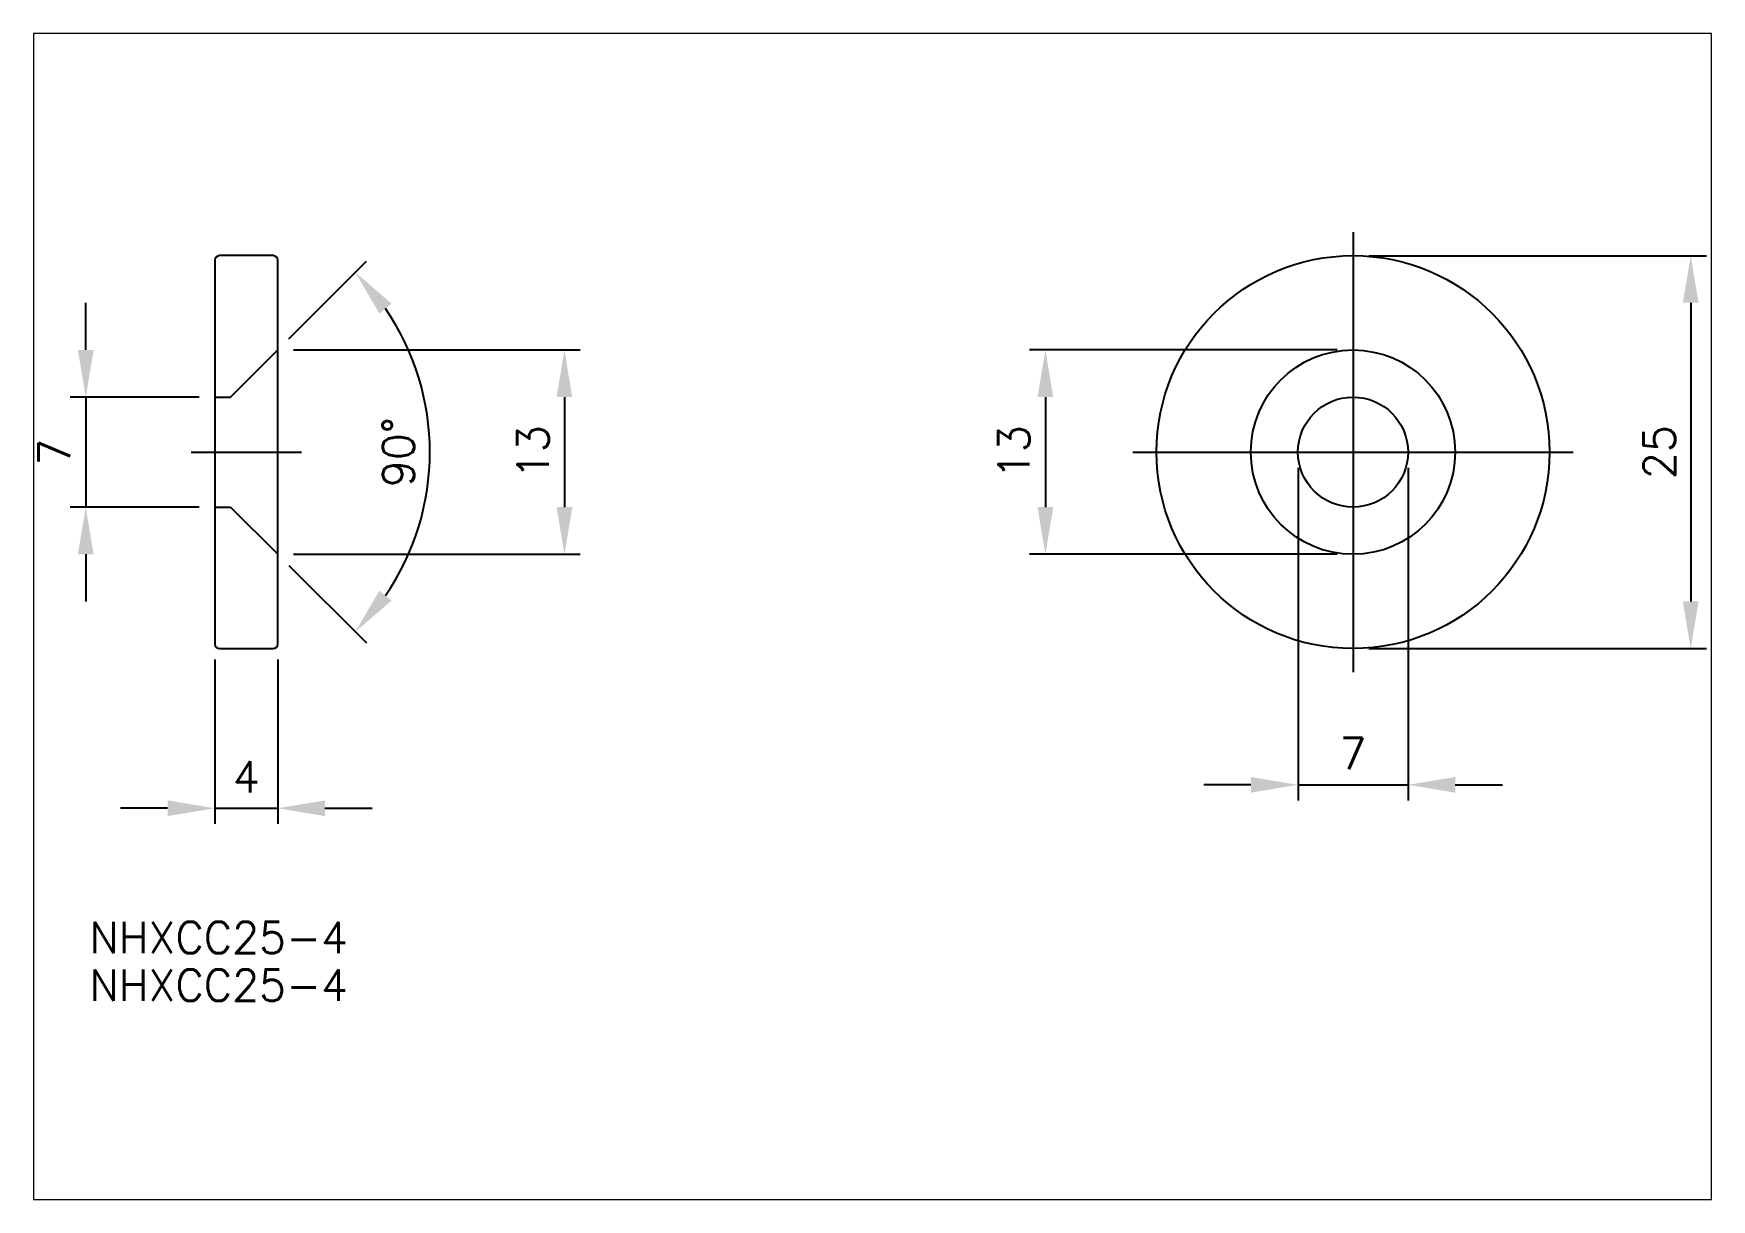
# Paper-space layout 'レイアウト1' of a CAD drawing. Extents: x 1.12 to 10.1, y 0.78 to 7.02.
# The model-space entities are those that its viewports show. They can reach past a viewport. Long polylines and large blocks are cut down to what shows.
import ezdxf

# ---------------------------------------------------------------- set-up
doc = ezdxf.new("R2010")
doc.units = 0
doc.header["$MEASUREMENT"] = 0
doc.header["$PDMODE"] = 64
doc.linetypes.add('CENTER', pattern=[17.5, 13, -1.5, 1.5, -1.5])
doc.linetypes.add('DASHED', pattern=[3.5, 2, -1.5])
doc.layers.get('0').update_dxf_attribs({"linetype": 'CONTINUOUS'})
doc.layers.get('DEFPOINTS').update_dxf_attribs({"linetype": 'CONTINUOUS'})
doc.layers.add('CENTER', color=1, linetype='CENTER')
doc.styles.get("Standard").update_dxf_attribs({"font": 'txt.shx', "bigfont": '@extfont2.shx'})
doc.dimstyles.new('MISUMI', dxfattribs={"dimtxt": 3.2, "dimasz": 3, "dimexe": 1, "dimexo": 1, "dimgap": 1, "dimtad": 1, "dimdsep": 46, "dimtxsty": 'STANDARD', "dimcen": 0, "dimadec": 0, "dimazin": 0, "dimtfac": 0.6, "dimtix": 1, "dimtmove": 2, "dimatfit": 3, "dimfxl": 1, "dimtvp": 1, "dimtolj": 1, "dimarcsym": 0})

# ---------------------------------------------------------------- blocks, each defined once
blk = doc.blocks.new('*D109')
at = {"color": 0, "linetype": 'Continuous', "lineweight": -2}
for p, q in [((124.33, 244.56), (145.81, 244.56)), ((144.81, 241.56), (144.81, 222.56)), ((124.33, 219.56), (145.81, 219.56))]:
    blk.add_line(p, q, dxfattribs=at)
at = {"color": 0, "linetype": 'Continuous'}
for points in [[(144.31, 241.56), (145.31, 241.56), (144.81, 244.56)], [(144.31, 222.56), (145.31, 222.56), (144.81, 219.56)]]:
    blk.add_solid(points, dxfattribs=at)
at = {"layer": 'DEFPOINTS', "color": 0, "linetype": 'Continuous'}
for p in [(123.33, 244.56), (123.33, 219.56), (144.81, 219.56)]:
    blk.add_point(p, dxfattribs=at)
at = {"color": 0, "linetype": 'Continuous', "insert": (142.81, 232.06), "char_height": 2, "attachment_point": 5, "rotation": 90}
blk.add_mtext('\\A1;25', dxfattribs=at)
blk = doc.blocks.new('*D108')
at = {"color": 0, "linetype": 'Continuous', "lineweight": -2}
for p, q in [((119.83, 231.06), (119.83, 209.89)), ((126.83, 231.06), (126.83, 209.89)), ((116.83, 210.89), (113.83, 210.89)), ((119.83, 210.89), (126.83, 210.89)), ((129.83, 210.89), (132.83, 210.89))]:
    blk.add_line(p, q, dxfattribs=at)
at = {"color": 0, "linetype": 'Continuous'}
for points in [[(116.83, 211.39), (116.83, 210.39), (119.83, 210.89)], [(129.83, 211.39), (129.83, 210.39), (126.83, 210.89)]]:
    blk.add_solid(points, dxfattribs=at)
at = {"layer": 'DEFPOINTS', "color": 0, "linetype": 'Continuous'}
for p in [(119.83, 232.06), (126.83, 232.06), (126.83, 210.89)]:
    blk.add_point(p, dxfattribs=at)
at = {"color": 0, "linetype": 'Continuous', "insert": (123.33, 212.89), "char_height": 2, "attachment_point": 5}
blk.add_mtext('\\A1;7', dxfattribs=at)
blk = doc.blocks.new('*D107')
at = {"color": 0, "linetype": 'Continuous', "lineweight": -2}
for p, q in [((122.33, 238.56), (102.76, 238.56)), ((103.76, 235.56), (103.76, 228.56)), ((122.33, 225.56), (102.76, 225.56))]:
    blk.add_line(p, q, dxfattribs=at)
at = {"color": 0, "linetype": 'Continuous'}
for points in [[(103.26, 235.56), (104.26, 235.56), (103.76, 238.56)], [(103.26, 228.56), (104.26, 228.56), (103.76, 225.56)]]:
    blk.add_solid(points, dxfattribs=at)
at = {"layer": 'DEFPOINTS', "color": 0, "linetype": 'Continuous'}
for p in [(123.33, 238.56), (103.76, 225.56), (123.33, 225.56)]:
    blk.add_point(p, dxfattribs=at)
at = {"color": 0, "linetype": 'Continuous', "insert": (101.76, 232.06), "char_height": 2, "attachment_point": 5, "rotation": 90}
blk.add_mtext('\\A1;13', dxfattribs=at)
blk = doc.blocks.new('*D106')
at = {"color": 0, "linetype": 'Continuous', "lineweight": -2}
for p, q in [((42.72, 238.56), (42.72, 241.56)), ((49.93, 235.56), (41.72, 235.56)), ((42.72, 235.56), (42.72, 228.56)), ((49.93, 228.56), (41.72, 228.56)), ((42.72, 225.56), (42.72, 222.56))]:
    blk.add_line(p, q, dxfattribs=at)
at = {"color": 0, "linetype": 'Continuous'}
for points in [[(42.22, 238.56), (43.22, 238.56), (42.72, 235.56)], [(42.22, 225.56), (43.22, 225.56), (42.72, 228.56)]]:
    blk.add_solid(points, dxfattribs=at)
at = {"layer": 'DEFPOINTS', "color": 0, "linetype": 'Continuous'}
for p in [(50.93, 235.56), (42.72, 228.56), (50.93, 228.56)]:
    blk.add_point(p, dxfattribs=at)
at = {"color": 0, "linetype": 'Continuous', "insert": (40.72, 232.06), "char_height": 2, "attachment_point": 5, "rotation": 90}
blk.add_mtext('\\A1;7', dxfattribs=at)
blk = doc.blocks.new('*D105')
at = {"color": 0, "linetype": 'Continuous', "lineweight": -2}
for p, q in [((55.93, 238.56), (74.17, 238.56)), ((73.17, 235.56), (73.17, 228.56)), ((55.93, 225.56), (74.17, 225.56))]:
    blk.add_line(p, q, dxfattribs=at)
at = {"color": 0, "linetype": 'Continuous'}
for points in [[(72.67, 235.56), (73.67, 235.56), (73.17, 238.56)], [(72.67, 228.56), (73.67, 228.56), (73.17, 225.56)]]:
    blk.add_solid(points, dxfattribs=at)
at = {"layer": 'DEFPOINTS', "color": 0, "linetype": 'Continuous'}
for p in [(54.93, 238.56), (54.93, 225.56), (73.17, 225.56)]:
    blk.add_point(p, dxfattribs=at)
at = {"color": 0, "linetype": 'Continuous', "insert": (71.17, 232.06), "char_height": 2, "attachment_point": 5, "rotation": 90}
blk.add_mtext('\\A1;13', dxfattribs=at)
blk = doc.blocks.new('*D110')
at = {"color": 0, "linetype": 'Continuous', "lineweight": -2}
for p, q in [((50.93, 218.86), (50.93, 208.4)), ((54.93, 218.86), (54.93, 208.4)), ((47.93, 209.4), (44.93, 209.4)), ((50.93, 209.4), (54.93, 209.4)), ((57.93, 209.4), (60.93, 209.4))]:
    blk.add_line(p, q, dxfattribs=at)
at = {"color": 0, "linetype": 'Continuous'}
for points in [[(47.93, 209.9), (47.93, 208.9), (50.93, 209.4)], [(57.93, 209.9), (57.93, 208.9), (54.93, 209.4)]]:
    blk.add_solid(points, dxfattribs=at)
at = {"layer": 'DEFPOINTS', "color": 0, "linetype": 'Continuous'}
for p in [(50.93, 219.86), (54.93, 219.86), (54.93, 209.4)]:
    blk.add_point(p, dxfattribs=at)
at = {"color": 0, "linetype": 'Continuous', "insert": (52.93, 211.4), "char_height": 2, "attachment_point": 5}
blk.add_mtext('\\A1;4', dxfattribs=at)
blk = doc.blocks.new('*D104')
at = {"color": 0, "linetype": 'Continuous', "lineweight": -2}
for p, q in [((55.64, 239.27), (60.58, 244.21)), ((55.64, 224.85), (60.58, 219.92))]:
    blk.add_line(p, q, dxfattribs=at)
blk.add_arc((48.43, 232.06), 16.18, 325.642, 34.358, dxfattribs=at)
at = {"color": 0, "linetype": 'Continuous'}
for points in [[(61.4, 240.87), (62.17, 241.51), (59.87, 243.5)], [(62.17, 222.61), (61.4, 223.25), (59.87, 220.62)]]:
    blk.add_solid(points, dxfattribs=at)
at = {"layer": 'DEFPOINTS', "color": 0, "linetype": 'Continuous'}
for p in [(54.93, 238.56), (51.93, 235.56), (51.93, 228.56), (64.06, 227.87), (54.93, 225.56)]:
    blk.add_point(p, dxfattribs=at)
at = {"color": 0, "linetype": 'Continuous', "insert": (62.61, 232.06), "char_height": 2, "attachment_point": 5, "rotation": 90}
blk.add_mtext('\\A1;90°', dxfattribs=at)

msp = doc.modelspace()

# ---------------------------------------------------------------- linework, layer by layer
at = {"color": 7, "linetype": 'Continuous'}
for p, q in [((54.635, 244.561), (51.235, 244.561)), ((50.935, 244.261), (50.935, 219.861)), ((54.935, 219.861), (54.935, 244.261)), ((51.235, 219.561), (54.635, 219.561))]:
    msp.add_line(p, q, dxfattribs=at)
at = {"color": 3, "linetype": 'DASHED'}
for p, q in [((51.935, 235.561), (54.935, 238.561)), ((50.935, 235.561), (51.935, 235.561)), ((50.935, 228.561), (51.935, 228.561)), ((51.935, 228.561), (54.935, 225.561))]:
    msp.add_line(p, q, dxfattribs=at)
at = {"color": 7, "linetype": 'Continuous'}
for radius in [12.5, 6.5, 3.5]:
    msp.add_circle((123.328, 232.061), radius, dxfattribs=at)
for centre, start, end in [((51.235, 244.261), 90, 180), ((54.635, 244.261), 0, 90), ((51.235, 219.861), 180, 270), ((54.635, 219.861), 270, 0)]:
    msp.add_arc(centre, 0.3, start, end, dxfattribs=at)
at = {"layer": 'CENTER', "color": 1, "linetype": 'CENTER'}
for p, q in [((123.328, 246.061), (123.328, 218.061)), ((49.435, 232.061), (56.435, 232.061)), ((109.328, 232.061), (137.328, 232.061))]:
    msp.add_line(p, q, dxfattribs=at)

# ---------------------------------------------------------------- texts
at = {"color": 7, "linetype": 'Continuous'}
for p in [(42.945, 200.176), (42.945, 197.141)]:
    msp.add_text('NHXCC25-4', height=2, dxfattribs=at).set_placement(p)

# ---------------------------------------------------------------- dimensions: what is measured, and where the dimension line sits
for base, p1, p2, picture, middle in [((144.809, 219.561), (123.328, 244.561), (123.328, 219.561), '*D109', (142.809, 232.061)), ((42.718, 228.561), (50.935, 235.561), (50.935, 228.561), '*D106', (40.718, 232.061)), ((73.166, 225.561), (54.935, 238.561), (54.935, 225.561), '*D105', (71.166, 232.061)), ((103.762, 225.561), (123.328, 238.561), (123.328, 225.561), '*D107', (101.762, 232.061))]:
    dim = msp.add_linear_dim(base=base, p1=p1, p2=p2, angle=90, dimstyle='MISUMI', override={"dimtxt": 2}, dxfattribs=at)
    dim.commit()
    dim.dimension.update_dxf_attribs({"geometry": picture, "text_midpoint": middle})
dim = msp.add_angular_dim_2l(base=(64.059, 227.874), line1=((51.935, 228.561), (54.935, 225.561)), line2=((51.935, 235.561), (54.935, 238.561)), dimstyle='MISUMI', override={"dimtxt": 2}, dxfattribs=at)
dim.commit()
dim.dimension.update_dxf_attribs({"geometry": '*D104', "text_midpoint": (62.61, 232.061)})
for base, p1, p2, picture, middle in [((126.828, 210.887), (119.828, 232.061), (126.828, 232.061), '*D108', (123.328, 212.887)), ((54.935, 209.404), (50.935, 219.861), (54.935, 219.861), '*D110', (52.935, 211.404))]:
    dim = msp.add_linear_dim(base=base, p1=p1, p2=p2, dimstyle='MISUMI', override={"dimtxt": 2}, dxfattribs=at)
    dim.commit()
    dim.dimension.update_dxf_attribs({"geometry": picture, "text_midpoint": middle})

psp = doc.layouts.new('レイアウト1')

# ---------------------------------------------------------------- viewports
at = {"layer": '0', "color": 7, "linetype": 'Continuous', "view_target_point": (148.5, 105)}
psp.add_viewport(center=(5.6137, 3.9021), size=(8.982, 6.243333), view_center_point=(-55.7366, 116.601), view_height=74.185249, dxfattribs=at)

doc.saveas('drawing.dxf')
